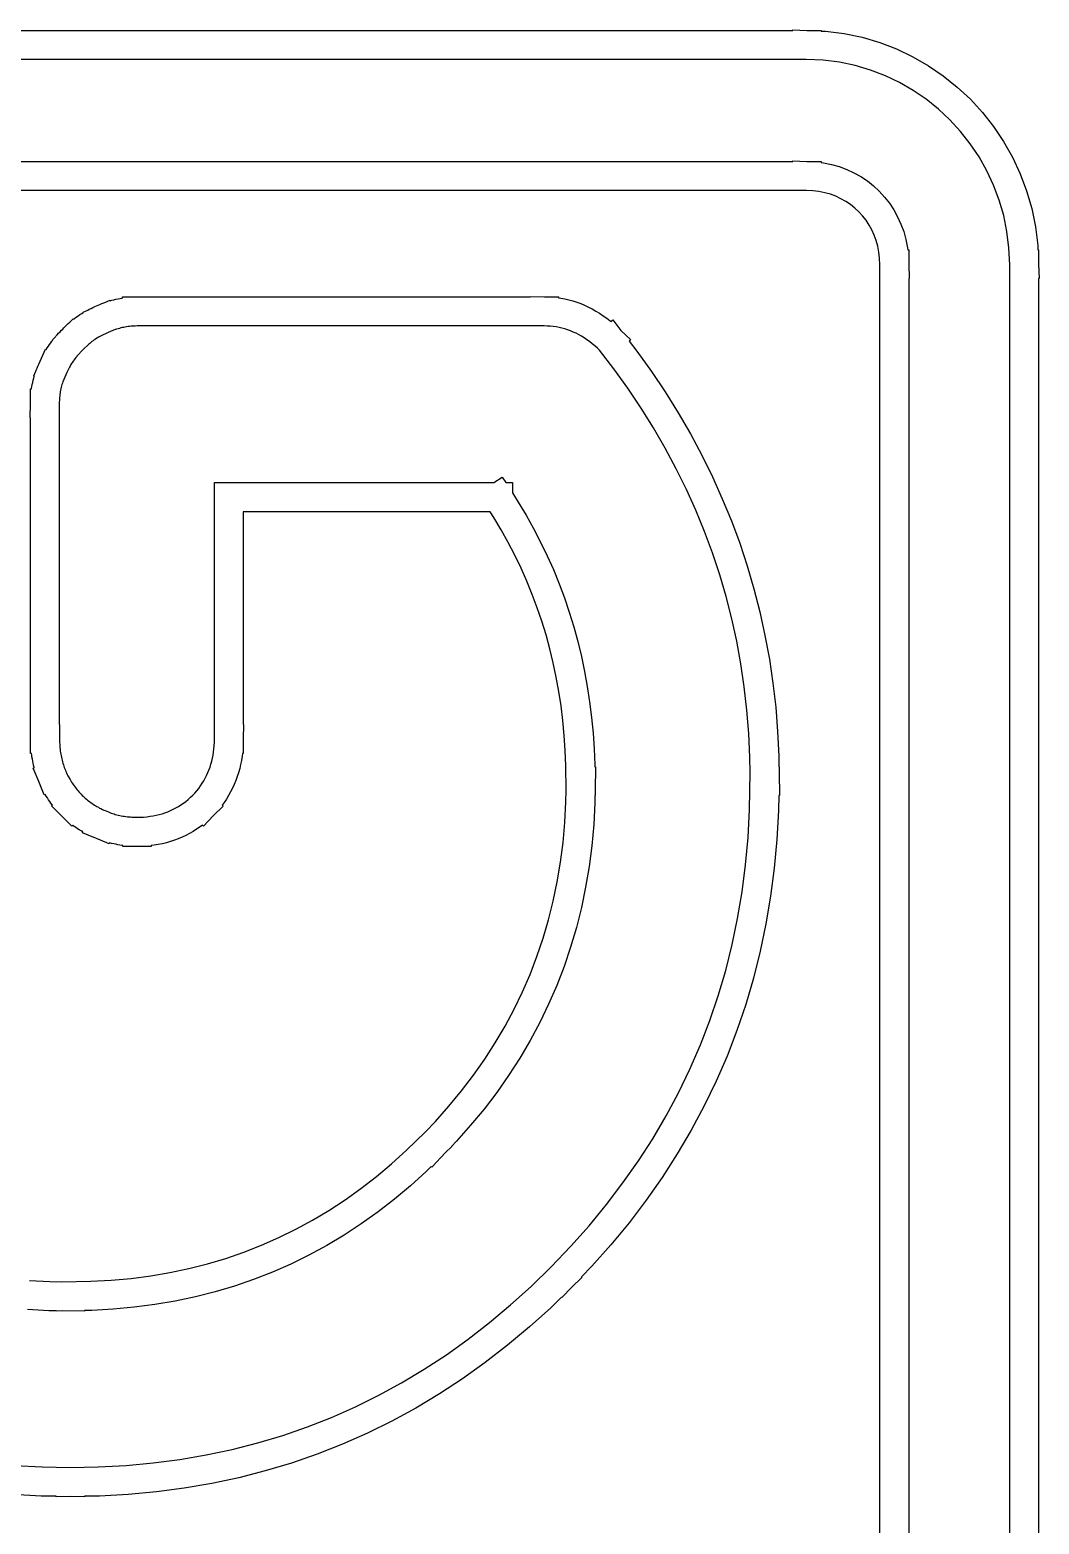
# Model space of a CAD drawing. Header units: metres. Extents: x -91 to 100, y 0 to 828.
# Drawn here: x -54.03 to -41.69, y 331.83 to 350.12 of the extents above; entities that cross this region are included whole.
import ezdxf

# ---------------------------------------------------------------- set-up
doc = ezdxf.new("R2010")
doc.units = ezdxf.units.M

msp = doc.modelspace()

# ---------------------------------------------------------------- linework, layer by layer
for p, q in [((-62.3769, 350.112), (-44.7027, 350.112)), ((-44.7027, 350.112), (-44.7025, 350.119)), ((-44.7025, 350.119), (-44.5306, 350.112)), ((-44.5306, 350.112), (-44.357, 350.112)), ((-44.357, 350.112), (-44.357, 350.105)), ((-44.357, 350.105), (-44.302, 350.103)), ((-44.302, 350.103), (-44.0754, 350.074)), ((-44.0754, 350.074), (-43.8544, 350.028)), ((-43.8544, 350.028), (-43.6399, 349.965)), ((-43.6399, 349.965), (-43.4326, 349.886)), ((-43.4326, 349.886), (-43.2333, 349.791)), ((-43.2333, 349.791), (-43.0427, 349.681)), ((-44.5381, 349.756), (-62.5425, 349.756)), ((-44.3306, 349.747), (-44.5381, 349.756)), ((-44.133, 349.723), (-44.3306, 349.747)), ((-43.9395, 349.682), (-44.133, 349.723)), ((-43.7521, 349.627), (-43.9395, 349.682)), ((-43.5706, 349.557), (-43.7521, 349.627)), ((-43.0427, 349.681), (-42.8617, 349.557)), ((-43.3964, 349.474), (-43.5706, 349.557)), ((-43.2294, 349.378), (-43.3964, 349.474)), ((-42.8617, 349.557), (-42.6909, 349.42)), ((-42.6909, 349.42), (-42.5309, 349.27)), ((-43.0709, 349.27), (-43.2294, 349.378)), ((-42.9207, 349.149), (-43.0709, 349.27)), ((-42.5309, 349.27), (-42.3827, 349.108)), ((-42.7806, 349.018), (-42.9207, 349.149)), ((-42.3827, 349.108), (-42.2469, 348.936)), ((-42.6507, 348.876), (-42.7806, 349.018)), ((-42.5313, 348.724), (-42.6507, 348.876)), ((-42.2469, 348.936), (-42.1242, 348.753)), ((-42.4238, 348.564), (-42.5313, 348.724)), ((-42.1242, 348.753), (-42.0154, 348.56)), ((-62.38, 348.509), (-44.7031, 348.509)), ((-44.7031, 348.509), (-44.7029, 348.515)), ((-44.7029, 348.515), (-44.5302, 348.509)), ((-44.5302, 348.509), (-44.357, 348.509)), ((-44.357, 348.509), (-44.357, 348.496)), ((-42.3286, 348.396), (-42.4238, 348.564)), ((-42.0154, 348.56), (-41.9213, 348.359)), ((-44.357, 348.496), (-44.3287, 348.493)), ((-44.3287, 348.493), (-44.2302, 348.473)), ((-44.2302, 348.473), (-44.1347, 348.446)), ((-44.1347, 348.446), (-44.0426, 348.412)), ((-44.0426, 348.412), (-43.9543, 348.371)), ((-43.9543, 348.371), (-43.87, 348.324)), ((-43.87, 348.324), (-43.7901, 348.27)), ((-42.2462, 348.22), (-42.3286, 348.396)), ((-41.9213, 348.359), (-41.8425, 348.15)), ((-44.5368, 348.152), (-62.5456, 348.152)), ((-44.4571, 348.149), (-44.5368, 348.152)), ((-44.3833, 348.141), (-44.4571, 348.149)), ((-44.3119, 348.126), (-44.3833, 348.141)), ((-43.7901, 348.27), (-43.715, 348.21)), ((-43.715, 348.21), (-43.6448, 348.145)), ((-43.6448, 348.145), (-43.58, 348.074)), ((-42.1773, 348.037), (-42.2462, 348.22)), ((-41.8425, 348.15), (-41.78, 347.933)), ((-44.2434, 348.107), (-44.3119, 348.126)), ((-44.1771, 348.083), (-44.2434, 348.107)), ((-44.114, 348.053), (-44.1771, 348.083)), ((-44.0541, 348.02), (-44.114, 348.053)), ((-43.9973, 347.981), (-44.0541, 348.02)), ((-43.9442, 347.939), (-43.9973, 347.981)), ((-43.58, 348.074), (-43.5209, 347.998)), ((-43.5209, 347.998), (-43.4676, 347.917)), ((-42.1226, 347.847), (-42.1773, 348.037)), ((-43.8945, 347.893), (-43.9442, 347.939)), ((-43.8486, 347.842), (-43.8945, 347.893)), ((-43.8068, 347.789), (-43.8486, 347.842)), ((-43.7688, 347.731), (-43.8068, 347.789)), ((-43.4676, 347.917), (-43.4205, 347.832)), ((-43.4205, 347.832), (-43.38, 347.743)), ((-42.0827, 347.652), (-42.1226, 347.847)), ((-41.78, 347.933), (-41.7343, 347.71)), ((-43.7354, 347.671), (-43.7688, 347.731)), ((-43.7065, 347.607), (-43.7354, 347.671)), ((-43.6822, 347.54), (-43.7065, 347.607)), ((-43.38, 347.743), (-43.3463, 347.65)), ((-43.3463, 347.65), (-43.3196, 347.554)), ((-42.0583, 347.452), (-42.0827, 347.652)), ((-41.7343, 347.71), (-41.7064, 347.481)), ((-43.663, 347.471), (-43.6822, 347.54)), ((-43.649, 347.399), (-43.663, 347.471)), ((-43.3196, 347.554), (-43.3002, 347.454)), ((-43.3002, 347.454), (-43.2969, 347.426)), ((-43.2969, 347.426), (-43.2846, 347.426)), ((-43.2846, 347.426), (-43.2846, 347.251)), ((-42.0499, 347.244), (-42.0583, 347.452)), ((-41.7064, 347.481), (-41.7042, 347.426)), ((-41.7042, 347.426), (-41.6971, 347.426)), ((-41.6971, 347.426), (-41.6971, 347.251)), ((-43.6404, 347.324), (-43.649, 347.399)), ((-43.6374, 347.244), (-43.6404, 347.324)), ((-43.6374, 201.592), (-43.6374, 347.244)), ((-43.2846, 347.251), (-43.2779, 347.076)), ((-42.0499, 199.528), (-42.0499, 347.244)), ((-41.6971, 347.251), (-41.69, 347.077)), ((-43.2779, 347.076), (-43.2846, 347.076)), ((-43.2846, 347.076), (-43.2846, 201.687)), ((-41.69, 347.077), (-41.6971, 347.076)), ((-41.6971, 347.076), (-41.6971, 198.727)), ((-52.7263, 346.852), (-52.5505, 346.854)), ((-52.5505, 346.854), (-52.5505, 346.852)), ((-47.9166, 346.852), (-47.9165, 346.855)), ((-47.9165, 346.855), (-47.7413, 346.852)), ((-53.3822, 346.665), (-53.3257, 346.691)), ((-53.3257, 346.691), (-53.3092, 346.7)), ((-53.3092, 346.7), (-53.2859, 346.711)), ((-53.2859, 346.711), (-53.2621, 346.722)), ((-53.2621, 346.722), (-53.2381, 346.733)), ((-53.2381, 346.733), (-53.2184, 346.741)), ((-53.2184, 346.741), (-53.2001, 346.75)), ((-53.2001, 346.75), (-53.1764, 346.76)), ((-53.1764, 346.76), (-53.1526, 346.77)), ((-53.1526, 346.77), (-53.1283, 346.779)), ((-53.1283, 346.779), (-53.1167, 346.783)), ((-53.1167, 346.783), (-53.0525, 346.81)), ((-53.0525, 346.81), (-53.0505, 346.805)), ((-53.0505, 346.805), (-53.0304, 346.811)), ((-53.0304, 346.811), (-53.0056, 346.817)), ((-53.0056, 346.817), (-52.9806, 346.823)), ((-52.9806, 346.823), (-52.9555, 346.829)), ((-52.9555, 346.829), (-52.9303, 346.834)), ((-52.9303, 346.834), (-52.9048, 346.838)), ((-52.9048, 346.838), (-52.9013, 346.839)), ((-52.9013, 346.839), (-52.9013, 346.852)), ((-52.9013, 346.852), (-52.7263, 346.852)), ((-52.5505, 346.852), (-47.9166, 346.852)), ((-47.7413, 346.852), (-47.5673, 346.852)), ((-47.5673, 346.852), (-47.5673, 346.839)), ((-47.5673, 346.839), (-47.5406, 346.835)), ((-47.5406, 346.835), (-47.4906, 346.826)), ((-47.4906, 346.826), (-47.4413, 346.815)), ((-47.4413, 346.815), (-47.3924, 346.802)), ((-47.3924, 346.802), (-47.3439, 346.786)), ((-47.3439, 346.786), (-47.2961, 346.769)), ((-47.2961, 346.769), (-47.2487, 346.749)), ((-47.2487, 346.749), (-47.202, 346.728)), ((-47.202, 346.728), (-47.156, 346.704)), ((-47.156, 346.704), (-47.1107, 346.679)), ((-47.1107, 346.679), (-47.066, 346.652)), ((-53.6193, 346.472), (-53.6012, 346.49)), ((-53.6012, 346.49), (-53.5828, 346.508)), ((-53.5828, 346.508), (-53.5639, 346.526)), ((-53.5639, 346.526), (-53.547, 346.541)), ((-53.547, 346.541), (-53.5024, 346.584)), ((-53.5024, 346.584), (-53.4989, 346.58)), ((-53.4989, 346.58), (-53.4846, 346.591)), ((-53.4846, 346.591), (-53.464, 346.606)), ((-53.464, 346.606), (-53.4429, 346.621)), ((-53.4429, 346.621), (-53.4215, 346.635)), ((-53.4215, 346.635), (-53.3997, 346.649)), ((-53.3997, 346.649), (-53.3803, 346.661)), ((-53.3803, 346.661), (-53.3822, 346.665)), ((-52.8333, 346.488), (-52.8511, 346.486)), ((-52.8162, 346.491), (-52.8333, 346.488)), ((-52.7959, 346.492), (-52.8162, 346.491)), ((-52.7796, 346.494), (-52.7959, 346.492)), ((-52.7612, 346.495), (-52.7796, 346.494)), ((-52.7439, 346.495), (-52.7612, 346.495)), ((-52.7222, 346.496), (-52.7439, 346.495)), ((-47.7455, 346.496), (-52.7222, 346.496)), ((-47.7066, 346.495), (-47.7455, 346.496)), ((-47.6693, 346.492), (-47.7066, 346.495)), ((-47.6338, 346.489), (-47.6693, 346.492)), ((-47.5968, 346.484), (-47.6338, 346.489)), ((-47.066, 346.652), (-47.022, 346.622)), ((-47.022, 346.622), (-46.9788, 346.591)), ((-46.9788, 346.591), (-46.9362, 346.558)), ((-46.9362, 346.558), (-46.9285, 346.552)), ((-46.9285, 346.552), (-46.9043, 346.571)), ((-46.9043, 346.571), (-46.8048, 346.441)), ((-53.7785, 346.291), (-53.7635, 346.311)), ((-53.7635, 346.311), (-53.7545, 346.323)), ((-53.7575, 346.326), (-53.7209, 346.364)), ((-53.7545, 346.323), (-53.7575, 346.326)), ((-53.7209, 346.364), (-53.7159, 346.37)), ((-53.7159, 346.37), (-53.6993, 346.389)), ((-53.6993, 346.389), (-53.6822, 346.408)), ((-53.6822, 346.408), (-53.6647, 346.426)), ((-53.6647, 346.426), (-53.6469, 346.444)), ((-53.6469, 346.444), (-53.6323, 346.458)), ((-53.6323, 346.458), (-53.6193, 346.472)), ((-53.2751, 346.304), (-53.2879, 346.294)), ((-53.259, 346.316), (-53.2751, 346.304)), ((-53.2456, 346.325), (-53.259, 346.316)), ((-53.2299, 346.336), (-53.2456, 346.325)), ((-53.2155, 346.345), (-53.2299, 346.336)), ((-53.1998, 346.355), (-53.2155, 346.345)), ((-53.1845, 346.363), (-53.1998, 346.355)), ((-53.17, 346.371), (-53.1845, 346.363)), ((-53.078, 346.414), (-53.17, 346.371)), ((-52.9902, 346.451), (-53.078, 346.414)), ((-52.9883, 346.451), (-52.9902, 346.451)), ((-52.9725, 346.457), (-52.9883, 346.451)), ((-52.9546, 346.462), (-52.9725, 346.457)), ((-52.9376, 346.467), (-52.9546, 346.462)), ((-52.9195, 346.472), (-52.9376, 346.467)), ((-52.9032, 346.476), (-52.9195, 346.472)), ((-52.8862, 346.479), (-52.9032, 346.476)), ((-52.8682, 346.483), (-52.8862, 346.479)), ((-52.8511, 346.486), (-52.8682, 346.483)), ((-47.5616, 346.477), (-47.5968, 346.484)), ((-47.5266, 346.469), (-47.5616, 346.477)), ((-47.4918, 346.46), (-47.5266, 346.469)), ((-47.4563, 346.448), (-47.4918, 346.46)), ((-47.4232, 346.436), (-47.4563, 346.448)), ((-47.3885, 346.422), (-47.4232, 346.436)), ((-47.3539, 346.406), (-47.3885, 346.422)), ((-47.3216, 346.39), (-47.3539, 346.406)), ((-47.2875, 346.37), (-47.3216, 346.39)), ((-47.2542, 346.35), (-47.2875, 346.37)), ((-47.2209, 346.328), (-47.2542, 346.35)), ((-47.189, 346.305), (-47.2209, 346.328)), ((-47.1548, 346.279), (-47.189, 346.305)), ((-46.8048, 346.441), (-46.6865, 346.329)), ((-46.6865, 346.329), (-46.7042, 346.31)), ((-46.7042, 346.31), (-46.6105, 346.187)), ((-53.9253, 346.028), (-53.8413, 346.212)), ((-53.8413, 346.212), (-53.8333, 346.208)), ((-53.8333, 346.208), (-53.8208, 346.228)), ((-53.8208, 346.228), (-53.8072, 346.249)), ((-53.8072, 346.249), (-53.793, 346.271)), ((-53.793, 346.271), (-53.7785, 346.291)), ((-53.4609, 346.123), (-53.4721, 346.109)), ((-53.4588, 346.126), (-53.4609, 346.123)), ((-53.3832, 346.206), (-53.4588, 346.126)), ((-53.311, 346.275), (-53.3832, 346.206)), ((-53.3017, 346.283), (-53.311, 346.275)), ((-53.2879, 346.294), (-53.3017, 346.283)), ((-47.1233, 346.253), (-47.1548, 346.279)), ((-47.0909, 346.224), (-47.1233, 346.253)), ((-47.0668, 346.201), (-47.0909, 346.224)), ((-46.8921, 345.973), (-47.0668, 346.201)), ((-46.6105, 346.187), (-46.4324, 345.939)), ((-53.9834, 345.886), (-53.9588, 345.944)), ((-53.9588, 345.944), (-53.9547, 345.955)), ((-53.9547, 345.955), (-53.9455, 345.979)), ((-53.9455, 345.979), (-53.9357, 346.004)), ((-53.9357, 346.004), (-53.9253, 346.028)), ((-53.5744, 345.943), (-53.5816, 345.927)), ((-53.5665, 345.959), (-53.5744, 345.943)), ((-53.558, 345.976), (-53.5665, 345.959)), ((-53.55, 345.991), (-53.558, 345.976)), ((-53.5415, 346.006), (-53.55, 345.991)), ((-53.5317, 346.023), (-53.5415, 346.006)), ((-53.5234, 346.037), (-53.5317, 346.023)), ((-53.5133, 346.052), (-53.5234, 346.037)), ((-53.5038, 346.066), (-53.5133, 346.052)), ((-53.4929, 346.082), (-53.5038, 346.066)), ((-53.4833, 346.095), (-53.4929, 346.082)), ((-53.4721, 346.109), (-53.4833, 346.095)), ((-46.7218, 345.735), (-46.8921, 345.973)), ((-46.4324, 345.939), (-46.2638, 345.688)), ((-54.0087, 345.755), (-54.0039, 345.781)), ((-54.0039, 345.781), (-53.9985, 345.806)), ((-53.9985, 345.806), (-53.9927, 345.831)), ((-53.9927, 345.831), (-53.9862, 345.856)), ((-53.9862, 345.856), (-53.9792, 345.881)), ((-53.9783, 345.884), (-53.9834, 345.886)), ((-53.9792, 345.881), (-53.9783, 345.884)), ((-53.6458, 345.763), (-53.6501, 345.746)), ((-53.6411, 345.779), (-53.6458, 345.763)), ((-53.6354, 345.798), (-53.6411, 345.779)), ((-53.6304, 345.813), (-53.6354, 345.798)), ((-53.5816, 345.927), (-53.6304, 345.813)), ((-54.0267, 345.548), (-54.0267, 345.726)), ((-54.0267, 345.726), (-54.0135, 345.726)), ((-54.0135, 345.726), (-54.0129, 345.73)), ((-54.0129, 345.73), (-54.0087, 345.755)), ((-53.6731, 345.584), (-53.6737, 345.567)), ((-53.6721, 345.603), (-53.6731, 345.584)), ((-53.6707, 345.622), (-53.6721, 345.603)), ((-53.6691, 345.639), (-53.6707, 345.622)), ((-53.6669, 345.657), (-53.6691, 345.639)), ((-53.6641, 345.676), (-53.6669, 345.657)), ((-53.6616, 345.692), (-53.6641, 345.676)), ((-53.6581, 345.71), (-53.6616, 345.692)), ((-53.6544, 345.727), (-53.6581, 345.71)), ((-53.6501, 345.746), (-53.6544, 345.727)), ((-46.5589, 345.492), (-46.7218, 345.735)), ((-46.2638, 345.688), (-46.1048, 345.433)), ((-54.0284, 345.371), (-54.0267, 345.548)), ((-53.6737, 345.567), (-53.6739, 345.546)), ((-53.6739, 345.546), (-53.6739, 341.619)), ((-46.4062, 345.248), (-46.5589, 345.492)), ((-46.1048, 345.433), (-45.9554, 345.175)), ((-54.0267, 345.371), (-54.0284, 345.371)), ((-54.0267, 341.265), (-54.0267, 345.371)), ((-46.2632, 345.001), (-46.4062, 345.248)), ((-45.9554, 345.175), (-45.8154, 344.914)), ((-46.1284, 344.749), (-46.2632, 345.001)), ((-45.8154, 344.914), (-45.6851, 344.649)), ((-46.0037, 344.496), (-46.1284, 344.749)), ((-51.7759, 341.444), (-51.7759, 344.579)), ((-51.7759, 344.579), (-48.36, 344.579)), ((-48.36, 344.579), (-48.2554, 344.647)), ((-48.2554, 344.647), (-48.212, 344.579)), ((-48.212, 344.579), (-48.1317, 344.579)), ((-48.1317, 344.579), (-48.1317, 344.453)), ((-45.8879, 344.24), (-46.0037, 344.496)), ((-45.6851, 344.649), (-45.5644, 344.382)), ((-48.1317, 344.453), (-48.0599, 344.34)), ((-48.0599, 344.34), (-47.9637, 344.179)), ((-45.5644, 344.382), (-45.4533, 344.111)), ((-48.4043, 344.222), (-51.4232, 344.222)), ((-51.4232, 344.222), (-51.4232, 341.618)), ((-48.3593, 344.152), (-48.4043, 344.222)), ((-48.2689, 344.001), (-48.3593, 344.152)), ((-47.9637, 344.179), (-47.8728, 344.016)), ((-45.7815, 343.98), (-45.8879, 344.24)), ((-45.4533, 344.111), (-45.3518, 343.837)), ((-48.1826, 343.846), (-48.2689, 344.001)), ((-47.8728, 344.016), (-47.787, 343.851)), ((-45.6846, 343.718), (-45.7815, 343.98)), ((-48.1021, 343.691), (-48.1826, 343.846)), ((-47.787, 343.851), (-47.7064, 343.684)), ((-45.3518, 343.837), (-45.26, 343.56)), ((-48.0256, 343.532), (-48.1021, 343.691)), ((-47.7064, 343.684), (-47.6311, 343.514)), ((-45.5963, 343.452), (-45.6846, 343.718)), ((-47.9551, 343.373), (-48.0256, 343.532)), ((-47.6311, 343.514), (-47.5609, 343.342)), ((-45.5179, 343.185), (-45.5963, 343.452)), ((-45.26, 343.56), (-45.1778, 343.279)), ((-47.8892, 343.212), (-47.9551, 343.373)), ((-47.8277, 343.047), (-47.8892, 343.212)), ((-47.5609, 343.342), (-47.496, 343.169)), ((-45.1778, 343.279), (-45.1053, 342.996)), ((-47.7719, 342.883), (-47.8277, 343.047)), ((-47.496, 343.169), (-47.4362, 342.993)), ((-45.4484, 342.913), (-45.5179, 343.185)), ((-47.7202, 342.715), (-47.7719, 342.883)), ((-47.4362, 342.993), (-47.3817, 342.815)), ((-45.3882, 342.638), (-45.4484, 342.913)), ((-45.1053, 342.996), (-45.0425, 342.709)), ((-47.6738, 342.545), (-47.7202, 342.715)), ((-47.3817, 342.815), (-47.3324, 342.635)), ((-45.0425, 342.709), (-44.9893, 342.42)), ((-47.6323, 342.374), (-47.6738, 342.545)), ((-47.3324, 342.635), (-47.2884, 342.453)), ((-45.3374, 342.361), (-45.3882, 342.638)), ((-47.5954, 342.2), (-47.6323, 342.374)), ((-47.2884, 342.453), (-47.2495, 342.269)), ((-45.2955, 342.08), (-45.3374, 342.361)), ((-44.9893, 342.42), (-44.9458, 342.127)), ((-47.5639, 342.025), (-47.5954, 342.2)), ((-47.2495, 342.269), (-47.2158, 342.083)), ((-44.9458, 342.127), (-44.912, 341.831)), ((-47.5367, 341.846), (-47.5639, 342.025)), ((-47.2158, 342.083), (-47.1874, 341.896)), ((-45.2631, 341.796), (-45.2955, 342.08)), ((-47.5149, 341.668), (-47.5367, 341.846)), ((-47.1874, 341.896), (-47.1641, 341.706)), ((-45.2399, 341.51), (-45.2631, 341.796)), ((-44.912, 341.831), (-44.8878, 341.533)), ((-53.6739, 341.619), (-53.6719, 341.619)), ((-53.6719, 341.619), (-53.6702, 341.417)), ((-51.4232, 341.618), (-51.4202, 341.618)), ((-51.4202, 341.618), (-51.4232, 341.442)), ((-47.4977, 341.485), (-47.5149, 341.668)), ((-47.1641, 341.706), (-47.146, 341.514)), ((-53.6702, 341.417), (-53.6696, 341.398)), ((-53.6696, 341.398), (-53.6687, 341.376)), ((-53.6687, 341.376), (-53.6674, 341.355)), ((-51.7788, 341.36), (-51.7766, 341.402)), ((-51.7766, 341.402), (-51.7759, 341.444)), ((-51.4232, 341.442), (-51.4232, 341.265)), ((-47.4854, 341.301), (-47.4977, 341.485)), ((-47.146, 341.514), (-47.1331, 341.32)), ((-45.226, 341.219), (-45.2399, 341.51)), ((-44.8878, 341.533), (-44.8734, 341.231)), ((-54.0131, 341.265), (-54.0267, 341.265)), ((-54.0113, 341.25), (-54.0131, 341.265)), ((-54.0077, 341.224), (-54.0113, 341.25)), ((-54.0036, 341.197), (-54.0077, 341.224)), ((-53.9988, 341.171), (-54.0036, 341.197)), ((-53.6674, 341.355), (-53.6659, 341.337)), ((-53.6659, 341.337), (-53.6639, 341.316)), ((-53.6639, 341.316), (-53.6614, 341.295)), ((-53.6614, 341.295), (-53.6588, 341.277)), ((-53.6588, 341.277), (-53.6555, 341.256)), ((-53.6555, 341.256), (-53.6525, 341.239)), ((-53.6525, 341.239), (-53.6486, 341.219)), ((-53.6486, 341.219), (-53.6442, 341.199)), ((-53.6442, 341.199), (-53.6403, 341.183)), ((-51.8092, 341.169), (-51.8005, 341.206)), ((-51.8005, 341.206), (-51.7929, 341.244)), ((-51.7929, 341.244), (-51.787, 341.281)), ((-51.787, 341.281), (-51.7822, 341.321)), ((-51.7822, 341.321), (-51.7788, 341.36)), ((-51.4376, 341.231), (-51.4458, 341.18)), ((-51.4335, 341.265), (-51.4376, 341.231)), ((-51.4232, 341.265), (-51.4335, 341.265)), ((-47.4781, 341.115), (-47.4854, 341.301)), ((-47.1331, 341.32), (-47.1254, 341.124)), ((-45.223, 341.031), (-45.226, 341.219)), ((-44.8734, 341.231), (-44.8713, 341.102)), ((-53.9937, 341.145), (-53.9988, 341.171)), ((-53.9939, 341.084), (-53.9807, 341.089)), ((-53.9246, 340.921), (-53.9939, 341.084)), ((-53.9881, 341.12), (-53.9937, 341.145)), ((-53.9819, 341.094), (-53.9881, 341.12)), ((-53.9807, 341.089), (-53.9819, 341.094)), ((-53.6403, 341.183), (-53.6353, 341.164)), ((-53.6353, 341.164), (-53.6303, 341.147)), ((-53.6303, 341.147), (-53.6243, 341.127)), ((-53.6243, 341.127), (-53.6191, 341.111)), ((-53.6191, 341.111), (-53.6131, 341.094)), ((-53.6131, 341.094), (-53.6061, 341.076)), ((-53.6061, 341.076), (-53.5997, 341.06)), ((-53.5997, 341.06), (-53.5922, 341.043)), ((-53.5922, 341.043), (-53.5849, 341.027)), ((-53.5849, 341.027), (-53.5766, 341.009)), ((-53.5766, 341.009), (-53.5688, 340.993)), ((-51.8724, 340.996), (-51.8568, 341.03)), ((-51.8568, 341.03), (-51.8434, 341.062)), ((-51.8434, 341.062), (-51.8304, 341.098)), ((-51.8304, 341.098), (-51.8193, 341.132)), ((-51.8193, 341.132), (-51.8092, 341.169)), ((-51.4815, 341.029), (-51.4972, 340.981)), ((-51.4677, 341.079), (-51.4815, 341.029)), ((-51.4558, 341.129), (-51.4677, 341.079)), ((-51.4458, 341.18), (-51.4558, 341.129)), ((-47.4741, 340.812), (-47.4781, 341.115)), ((-47.1254, 341.124), (-47.1251, 341.102)), ((-47.1251, 341.102), (-47.1162, 341.101)), ((-47.1162, 341.101), (-47.1213, 340.811)), ((-45.231, 340.58), (-45.223, 341.031)), ((-44.8713, 341.102), (-44.869, 341.101)), ((-44.869, 341.101), (-44.8702, 341.032)), ((-44.8702, 341.032), (-44.8657, 340.751)), ((-53.8584, 340.758), (-53.9246, 340.921)), ((-53.5688, 340.993), (-53.56, 340.977)), ((-53.56, 340.977), (-53.5508, 340.96)), ((-53.5508, 340.96), (-53.5421, 340.945)), ((-53.5421, 340.945), (-53.5328, 340.929)), ((-53.5328, 340.929), (-53.5229, 340.913)), ((-53.5229, 340.913), (-53.5124, 340.897)), ((-53.5124, 340.897), (-53.5031, 340.884)), ((-53.5031, 340.884), (-53.4915, 340.868)), ((-53.4915, 340.868), (-53.4803, 340.852)), ((-53.4803, 340.852), (-53.4693, 340.838)), ((-53.4693, 340.838), (-53.4575, 340.824)), ((-53.4575, 340.824), (-53.4449, 340.809)), ((-51.9923, 340.809), (-51.9691, 340.838)), ((-51.9691, 340.838), (-51.9466, 340.869)), ((-51.9466, 340.869), (-51.9263, 340.9)), ((-51.9263, 340.9), (-51.9068, 340.931)), ((-51.9068, 340.931), (-51.889, 340.963)), ((-51.889, 340.963), (-51.8724, 340.996)), ((-51.5553, 340.839), (-51.5784, 340.794)), ((-51.5341, 340.886), (-51.5553, 340.839)), ((-51.5147, 340.933), (-51.5341, 340.886)), ((-51.4972, 340.981), (-51.5147, 340.933)), ((-53.8458, 340.763), (-53.8584, 340.758)), ((-53.8324, 340.741), (-53.8458, 340.763)), ((-53.8189, 340.72), (-53.8324, 340.741)), ((-53.805, 340.698), (-53.8189, 340.72)), ((-53.7906, 340.677), (-53.805, 340.698)), ((-53.776, 340.657), (-53.7906, 340.677)), ((-53.7608, 340.636), (-53.776, 340.657)), ((-53.7588, 340.634), (-53.7608, 340.636)), ((-53.4449, 340.809), (-53.4343, 340.796)), ((-53.4343, 340.796), (-53.4193, 340.78)), ((-53.4193, 340.78), (-53.4078, 340.767)), ((-53.4078, 340.767), (-53.3927, 340.752)), ((-53.3927, 340.752), (-53.3819, 340.741)), ((-53.3819, 340.741), (-53.3695, 340.73)), ((-53.3695, 340.73), (-53.3569, 340.718)), ((-53.3569, 340.718), (-53.3424, 340.705)), ((-53.3424, 340.705), (-53.3296, 340.695)), ((-53.3296, 340.695), (-53.3165, 340.684)), ((-53.3165, 340.684), (-53.302, 340.673)), ((-53.302, 340.673), (-53.2883, 340.663)), ((-53.2883, 340.663), (-53.2738, 340.653)), ((-53.2738, 340.653), (-53.2589, 340.643)), ((-53.2589, 340.643), (-53.2443, 340.634)), ((-52.2176, 340.617), (-52.1866, 340.636)), ((-52.1866, 340.636), (-52.1566, 340.657)), ((-52.1566, 340.657), (-52.1264, 340.679)), ((-52.1264, 340.679), (-52.0973, 340.703)), ((-52.0973, 340.703), (-52.068, 340.729)), ((-52.068, 340.729), (-52.0419, 340.753)), ((-52.0419, 340.753), (-52.0174, 340.78)), ((-52.0174, 340.78), (-51.9923, 340.809)), ((-51.6586, 340.663), (-51.6809, 340.633)), ((-51.6301, 340.706), (-51.6586, 340.663)), ((-51.6034, 340.749), (-51.6301, 340.706)), ((-51.5784, 340.794), (-51.6034, 340.749)), ((-47.49, 340.421), (-47.4765, 340.672)), ((-47.4765, 340.672), (-47.4741, 340.812)), ((-47.1239, 340.659), (-47.138, 340.396)), ((-47.1223, 340.751), (-47.1239, 340.659)), ((-47.1205, 340.751), (-47.1223, 340.751)), ((-47.1213, 340.811), (-47.1205, 340.751)), ((-44.8751, 340.751), (-44.8784, 340.567)), ((-44.8657, 340.751), (-44.8751, 340.751)), ((-53.7681, 340.624), (-53.7588, 340.634)), ((-53.6411, 340.499), (-53.7681, 340.624)), ((-53.5209, 340.375), (-53.6411, 340.499)), ((-53.2443, 340.634), (-53.2269, 340.623)), ((-53.2269, 340.623), (-53.2128, 340.615)), ((-53.2128, 340.615), (-53.1962, 340.606)), ((-53.1962, 340.606), (-53.1802, 340.597)), ((-53.1802, 340.597), (-53.1647, 340.59)), ((-53.1647, 340.59), (-53.1447, 340.58)), ((-53.1447, 340.58), (-53.1304, 340.573)), ((-53.1304, 340.573), (-53.1127, 340.566)), ((-53.1127, 340.566), (-53.0735, 340.549)), ((-53.0735, 340.549), (-53.0563, 340.543)), ((-53.0563, 340.543), (-53.0381, 340.536)), ((-53.0381, 340.536), (-53.0231, 340.531)), ((-53.0231, 340.531), (-53.0045, 340.525)), ((-53.0045, 340.525), (-52.9885, 340.52)), ((-52.9885, 340.52), (-52.9684, 340.515)), ((-52.9684, 340.515), (-52.9521, 340.511)), ((-52.9521, 340.511), (-52.9343, 340.507)), ((-52.9343, 340.507), (-52.9159, 340.503)), ((-52.9159, 340.503), (-52.8979, 340.499)), ((-52.8979, 340.499), (-52.8793, 340.496)), ((-52.8793, 340.496), (-52.8605, 340.494)), ((-52.8605, 340.494), (-52.8404, 340.491)), ((-52.8404, 340.491), (-52.8227, 340.489)), ((-52.8227, 340.489), (-52.8045, 340.488)), ((-52.8045, 340.488), (-52.7848, 340.486)), ((-52.7848, 340.486), (-52.763, 340.485)), ((-52.763, 340.485), (-52.7449, 340.485)), ((-52.7449, 340.485), (-52.7251, 340.485)), ((-52.7251, 340.485), (-52.683, 340.485)), ((-52.683, 340.485), (-52.6429, 340.487)), ((-52.6429, 340.487), (-52.6025, 340.491)), ((-52.6025, 340.491), (-52.5625, 340.496)), ((-52.5625, 340.496), (-52.5255, 340.502)), ((-52.5255, 340.502), (-52.4883, 340.509)), ((-52.4883, 340.509), (-52.4514, 340.518)), ((-52.4514, 340.518), (-52.4159, 340.528)), ((-52.4159, 340.528), (-52.3811, 340.54)), ((-52.3811, 340.54), (-52.3481, 340.552)), ((-52.3481, 340.552), (-52.3138, 340.567)), ((-52.3138, 340.567), (-52.2807, 340.582)), ((-52.2807, 340.582), (-52.2492, 340.599)), ((-52.2492, 340.599), (-52.2176, 340.617)), ((-51.7922, 340.501), (-51.9083, 340.375)), ((-51.6677, 340.618), (-51.7922, 340.501)), ((-51.6809, 340.633), (-51.6677, 340.618)), ((-45.2493, 340.238), (-45.231, 340.58)), ((-44.8784, 340.567), (-44.8974, 340.212)), ((-53.5103, 340.386), (-53.5209, 340.375)), ((-53.4919, 340.372), (-53.5103, 340.386)), ((-53.4713, 340.358), (-53.4919, 340.372)), ((-53.4504, 340.344), (-53.4713, 340.358)), ((-53.4292, 340.33), (-53.4504, 340.344)), ((-53.4077, 340.317), (-53.4292, 340.33)), ((-53.3861, 340.305), (-53.4077, 340.317)), ((-53.389, 340.295), (-53.3852, 340.304)), ((-53.2506, 340.238), (-53.389, 340.295)), ((-53.3852, 340.304), (-53.3861, 340.305)), ((-52.0809, 340.285), (-52.1257, 340.262)), ((-52.037, 340.311), (-52.0809, 340.285)), ((-51.9941, 340.338), (-52.037, 340.311)), ((-51.9522, 340.366), (-51.9941, 340.338)), ((-51.9224, 340.389), (-51.9522, 340.366)), ((-51.9083, 340.375), (-51.9224, 340.389)), ((-47.5122, 340.175), (-47.49, 340.421)), ((-47.138, 340.396), (-47.1615, 340.136)), ((-53.2484, 340.237), (-53.2506, 340.238)), ((-53.0624, 340.16), (-53.2484, 340.237)), ((-53.0582, 340.17), (-53.0624, 340.16)), ((-53.0337, 340.164), (-53.0582, 340.17)), ((-53.0087, 340.158), (-53.0337, 340.164)), ((-52.9836, 340.153), (-53.0087, 340.158)), ((-52.9582, 340.148), (-52.9836, 340.153)), ((-52.933, 340.144), (-52.9582, 340.148)), ((-52.9074, 340.14), (-52.933, 340.144)), ((-52.8986, 340.139), (-52.9074, 340.14)), ((-52.8984, 340.126), (-52.8986, 340.139)), ((-52.7231, 340.128), (-52.8984, 340.126)), ((-52.5499, 340.127), (-52.7231, 340.128)), ((-52.5498, 340.138), (-52.5499, 340.127)), ((-52.514, 340.143), (-52.5498, 340.138)), ((-52.4628, 340.151), (-52.514, 340.143)), ((-52.4124, 340.161), (-52.4628, 340.151)), ((-52.3626, 340.173), (-52.4124, 340.161)), ((-52.3136, 340.187), (-52.3626, 340.173)), ((-52.2655, 340.203), (-52.3136, 340.187)), ((-52.218, 340.221), (-52.2655, 340.203)), ((-52.1714, 340.24), (-52.218, 340.221)), ((-52.1257, 340.262), (-52.1714, 340.24)), ((-47.5433, 339.933), (-47.5122, 340.175)), ((-47.1615, 340.136), (-47.1944, 339.88)), ((-45.2797, 339.902), (-45.2493, 340.238)), ((-44.8974, 340.212), (-44.9291, 339.863)), ((-47.5834, 339.694), (-47.5433, 339.933)), ((-47.1944, 339.88), (-47.2367, 339.628)), ((-45.3224, 339.571), (-45.2797, 339.902)), ((-44.9291, 339.863), (-44.9735, 339.518)), ((-47.6324, 339.459), (-47.5834, 339.694)), ((-47.2367, 339.628), (-47.2885, 339.38)), ((-45.3772, 339.246), (-45.3224, 339.571)), ((-47.6899, 339.23), (-47.6324, 339.459)), ((-47.2885, 339.38), (-47.3497, 339.135)), ((-44.9735, 339.518), (-45.0305, 339.179)), ((-47.7563, 339.004), (-47.6899, 339.23)), ((-45.444, 338.926), (-45.3772, 339.246)), ((-45.0305, 339.179), (-45.1004, 338.845)), ((-47.8318, 338.781), (-47.7563, 339.004)), ((-47.3497, 339.135), (-47.4203, 338.895)), ((-47.4203, 338.895), (-47.5004, 338.659)), ((-45.5231, 338.611), (-45.444, 338.926)), ((-45.1004, 338.845), (-45.1829, 338.516)), ((-47.9161, 338.562), (-47.8318, 338.781)), ((-47.5004, 338.659), (-47.5899, 338.426)), ((-48.0091, 338.347), (-47.9161, 338.562)), ((-45.6143, 338.301), (-45.5231, 338.611)), ((-45.1829, 338.516), (-45.2782, 338.192)), ((-48.111, 338.136), (-48.0091, 338.347)), ((-47.5899, 338.426), (-47.6888, 338.198)), ((-45.7176, 337.996), (-45.6143, 338.301)), ((-48.222, 337.929), (-48.111, 338.136)), ((-47.6888, 338.198), (-47.7971, 337.974)), ((-45.2782, 338.192), (-45.3861, 337.874)), ((-48.3413, 337.726), (-48.222, 337.929)), ((-47.7971, 337.974), (-47.9148, 337.753)), ((-45.8327, 337.698), (-45.7176, 337.996)), ((-48.47, 337.526), (-48.3413, 337.726)), ((-47.9148, 337.753), (-48.0417, 337.537)), ((-45.3861, 337.874), (-45.5068, 337.561)), ((-48.0417, 337.537), (-48.1781, 337.326)), ((-45.9605, 337.403), (-45.8327, 337.698)), ((-45.5068, 337.561), (-45.6401, 337.254)), ((-48.6078, 337.329), (-48.47, 337.526)), ((-46.1, 337.114), (-45.9605, 337.403)), ((-48.7541, 337.137), (-48.6078, 337.329)), ((-48.1781, 337.326), (-48.3237, 337.118)), ((-45.6401, 337.254), (-45.7862, 336.952)), ((-48.9094, 336.948), (-48.7541, 337.137)), ((-48.3237, 337.118), (-48.4786, 336.914)), ((-46.2514, 336.831), (-46.1, 337.114)), ((-49.0744, 336.762), (-48.9094, 336.948)), ((-48.4786, 336.914), (-48.6426, 336.715)), ((-46.416, 336.551), (-46.2514, 336.831)), ((-45.7862, 336.952), (-45.9448, 336.655)), ((-49.4264, 336.41), (-49.1989, 336.632)), ((-49.1989, 336.632), (-49.0744, 336.762)), ((-48.6426, 336.715), (-48.8159, 336.52)), ((-45.9448, 336.655), (-46.1161, 336.364)), ((-48.8736, 336.454), (-48.9489, 336.381)), ((-48.8159, 336.52), (-48.8762, 336.457)), ((-48.8762, 336.457), (-48.8736, 336.454)), ((-46.5916, 336.279), (-46.416, 336.551)), ((-49.6095, 336.245), (-49.4264, 336.41)), ((-48.9489, 336.381), (-49.1186, 336.203)), ((-46.7804, 336.009), (-46.5916, 336.279)), ((-46.1161, 336.364), (-46.3, 336.078)), ((-49.9853, 335.942), (-49.7951, 336.089)), ((-49.7951, 336.089), (-49.6095, 336.245)), ((-49.1864, 336.149), (-49.3787, 335.975)), ((-49.1249, 336.209), (-49.1864, 336.149)), ((-49.1186, 336.203), (-49.1249, 336.209)), ((-46.3, 336.078), (-46.4964, 335.798)), ((-50.1784, 335.804), (-49.9853, 335.942)), ((-49.3787, 335.975), (-49.5751, 335.81)), ((-46.981, 335.746), (-46.7804, 336.009)), ((-50.3758, 335.674), (-50.1784, 335.804)), ((-49.5751, 335.81), (-49.7758, 335.655)), ((-47.1945, 335.486), (-46.981, 335.746)), ((-46.4964, 335.798), (-46.7054, 335.523)), ((-50.7809, 335.443), (-50.5762, 335.555)), ((-50.5762, 335.555), (-50.3758, 335.674)), ((-49.7758, 335.655), (-49.9807, 335.509)), ((-46.7054, 335.523), (-46.9269, 335.254)), ((-51.2015, 335.247), (-50.9898, 335.341)), ((-50.9898, 335.341), (-50.7809, 335.443)), ((-50.1897, 335.372), (-50.4029, 335.244)), ((-49.9807, 335.509), (-50.1897, 335.372)), ((-47.4189, 335.234), (-47.1945, 335.486)), ((-51.6373, 335.087), (-51.4172, 335.163)), ((-51.4172, 335.163), (-51.2015, 335.247)), ((-50.4029, 335.244), (-50.6202, 335.126)), ((-47.6568, 334.985), (-47.4189, 335.234)), ((-46.9269, 335.254), (-47.1609, 334.991)), ((-52.0887, 334.962), (-51.861, 335.02)), ((-51.861, 335.02), (-51.6373, 335.087)), ((-50.8416, 335.017), (-51.0672, 334.918)), ((-50.6202, 335.126), (-50.8416, 335.017)), ((-47.9038, 334.744), (-47.6568, 334.985)), ((-47.1609, 334.991), (-47.2869, 334.859)), ((-54.0384, 334.816), (-53.7904, 334.803)), ((-53.7904, 334.803), (-53.6408, 334.8)), ((-53.6408, 334.8), (-53.2882, 334.806)), ((-53.2882, 334.806), (-53.0391, 334.82)), ((-53.0391, 334.82), (-52.7966, 334.842)), ((-52.7966, 334.842), (-52.5557, 334.873)), ((-52.5557, 334.873), (-52.321, 334.913)), ((-52.321, 334.913), (-52.0887, 334.962)), ((-51.2968, 334.828), (-51.5303, 334.748)), ((-51.0672, 334.918), (-51.2968, 334.828)), ((-47.2826, 334.854), (-47.407, 334.733)), ((-47.2869, 334.859), (-47.2826, 334.854)), ((-52.0094, 334.615), (-52.2549, 334.563)), ((-51.7679, 334.677), (-52.0094, 334.615)), ((-51.5303, 334.748), (-51.7679, 334.677)), ((-48.1544, 334.517), (-47.9038, 334.744)), ((-47.532, 334.611), (-47.6631, 334.483)), ((-47.5275, 334.607), (-47.532, 334.611)), ((-47.407, 334.733), (-47.5275, 334.607)), ((-53.8035, 334.446), (-54.0634, 334.461)), ((-53.7132, 334.445), (-53.8035, 334.446)), ((-53.7131, 334.442), (-53.7132, 334.445)), ((-53.6403, 334.443), (-53.7131, 334.442)), ((-53.3665, 334.439), (-53.6403, 334.443)), ((-53.3664, 334.448), (-53.3665, 334.439)), ((-53.2752, 334.45), (-53.3664, 334.448)), ((-53.0144, 334.464), (-53.2752, 334.45)), ((-52.7573, 334.488), (-53.0144, 334.464)), ((-52.5042, 334.521), (-52.7573, 334.488)), ((-52.2549, 334.563), (-52.5042, 334.521)), ((-48.412, 334.301), (-48.1544, 334.517)), ((-47.6631, 334.483), (-47.9244, 334.247)), ((-48.6727, 334.098), (-48.412, 334.301)), ((-47.9244, 334.247), (-48.1911, 334.023)), ((-48.9389, 333.908), (-48.6727, 334.098)), ((-49.2096, 333.73), (-48.9389, 333.908)), ((-48.1911, 334.023), (-48.4632, 333.811)), ((-49.4866, 333.564), (-49.2096, 333.73)), ((-48.4632, 333.811), (-48.7407, 333.613)), ((-49.767, 333.411), (-49.4866, 333.564)), ((-48.7407, 333.613), (-49.0237, 333.427)), ((-50.0523, 333.27), (-49.767, 333.411)), ((-49.0237, 333.427), (-49.3121, 333.254)), ((-50.6401, 333.025), (-50.3443, 333.141)), ((-50.3443, 333.141), (-50.0523, 333.27)), ((-49.3121, 333.254), (-49.6058, 333.094)), ((-50.9418, 332.92), (-50.6401, 333.025)), ((-49.6058, 333.094), (-49.9048, 332.946)), ((-51.5588, 332.749), (-51.2476, 332.829)), ((-51.2476, 332.829), (-50.9418, 332.92)), ((-50.2092, 332.812), (-50.519, 332.69)), ((-49.9048, 332.946), (-50.2092, 332.812)), ((-52.5254, 332.584), (-52.1989, 332.626)), ((-52.1989, 332.626), (-51.8761, 332.682)), ((-51.8761, 332.682), (-51.5588, 332.749)), ((-50.519, 332.69), (-50.834, 332.581)), ((-54.2198, 332.553), (-53.8818, 332.535)), ((-53.8818, 332.535), (-53.5397, 332.528)), ((-53.5397, 332.528), (-53.1968, 332.535)), ((-53.1968, 332.535), (-52.8577, 332.553)), ((-52.8577, 332.553), (-52.5254, 332.584)), ((-51.1542, 332.485), (-51.4796, 332.402)), ((-50.834, 332.581), (-51.1542, 332.485)), ((-52.4868, 332.229), (-52.8327, 332.198)), ((-52.1459, 332.274), (-52.4868, 332.229)), ((-51.8102, 332.332), (-52.1459, 332.274)), ((-51.4796, 332.402), (-51.8102, 332.332)), ((-53.895, 332.178), (-54.2451, 332.198)), ((-53.7132, 332.175), (-53.895, 332.178)), ((-53.7131, 332.169), (-53.7132, 332.175)), ((-53.5398, 332.172), (-53.7131, 332.169)), ((-53.3666, 332.169), (-53.5398, 332.172)), ((-53.3665, 332.175), (-53.3666, 332.169)), ((-53.1837, 332.178), (-53.3665, 332.175)), ((-52.8327, 332.198), (-53.1837, 332.178))]:
    msp.add_line(p, q)

doc.saveas('drawing.dxf')
